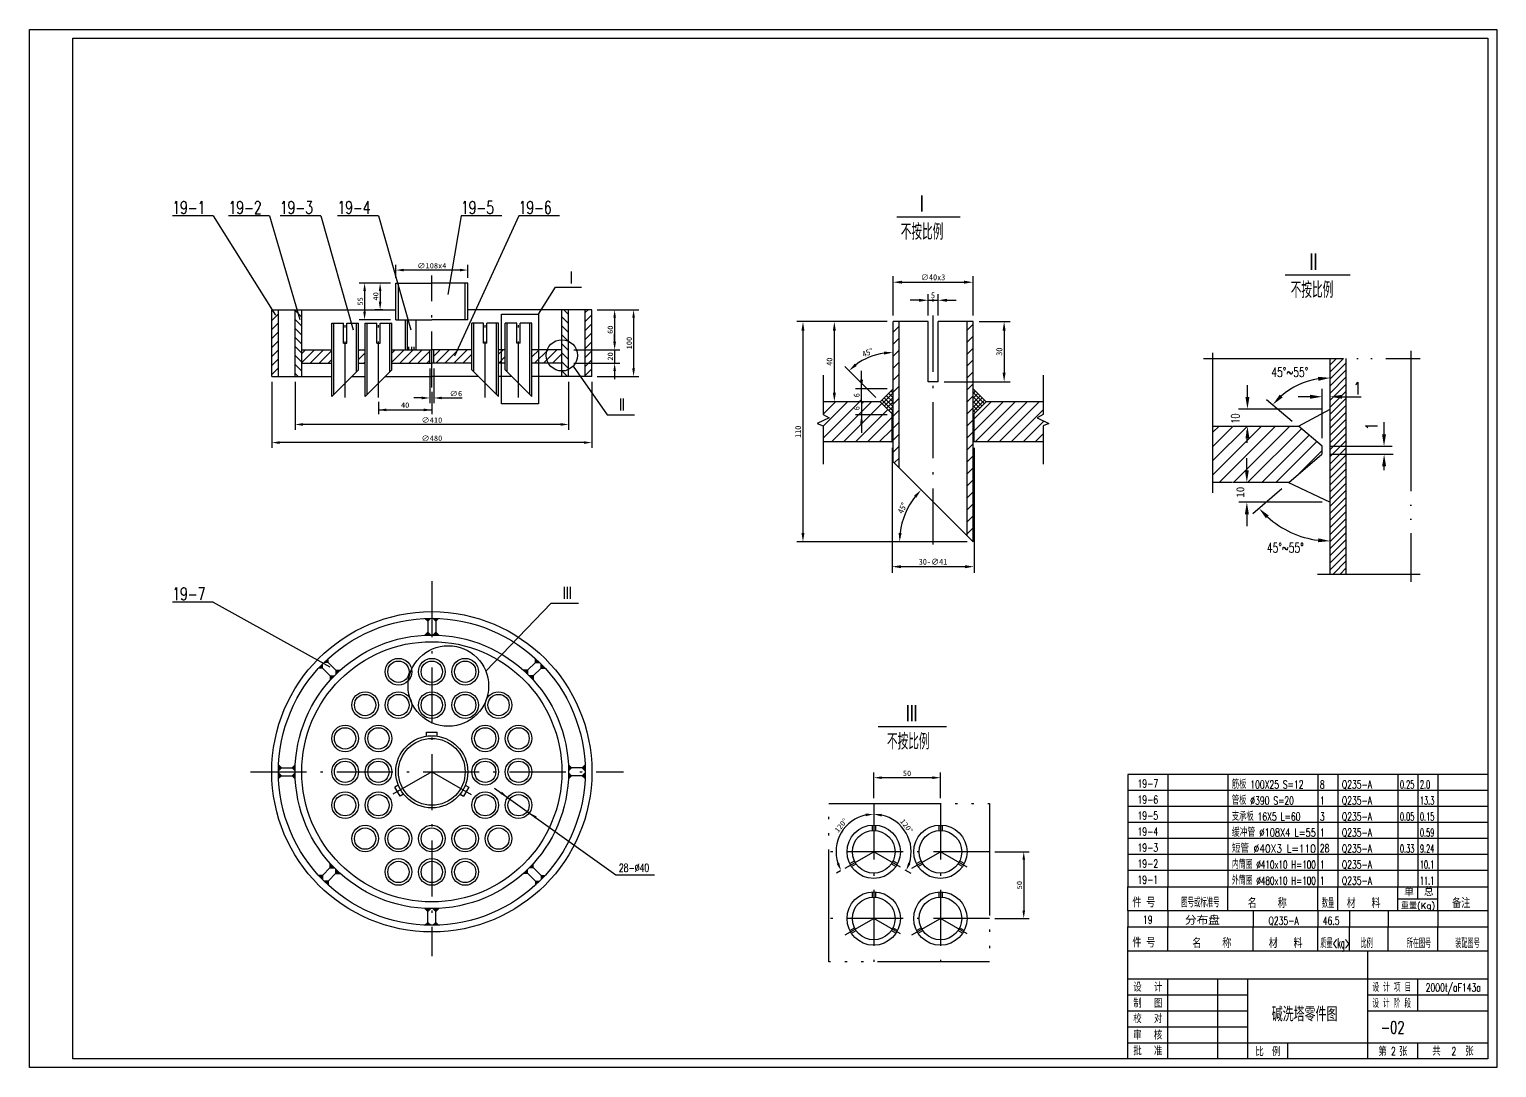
# Model space of a CAD drawing. Extents: x 9363 to 16405, y -2050 to 3830.
# Drawn here: x 14205 to 16405, y -1853 to -298 of the extents above; entities that cross this region are included whole.
import ezdxf
from ezdxf.enums import TextEntityAlignment as Align

# ---------------------------------------------------------------- set-up
doc = ezdxf.new("R2010")
doc.units = 0
doc.header["$LTSCALE"] = 7
for name, pattern in [('ACAD_ISO05W100', [34, 24, -3, 0.5, -3, 0.5, -3]), ('ACAD_ISO10W100', [18.5, 12, -3, 0.5, -3]), ('DIVIDE-M', [39, 30, -3, 0, -3, 0, -3])]:
    doc.linetypes.add(name, pattern=pattern)
doc.layers.get('0').update_dxf_attribs({"linetype": 'CONTINUOUS'})
for name, color, linetype in [('双点划线', 3, 'ACAD_ISO05W100'), ('点划线', 1, 'ACAD_ISO10W100'), ('粗实线', 4, 'CONTINUOUS'), ('细实线', 7, 'CONTINUOUS')]:
    doc.layers.add(name, color=color, linetype=linetype)
doc.styles.add('HZ', font='ROMANS.shx', dxfattribs={"width": 0.7, "height": 21, "bigfont": 'HLFSD.shx'})
doc.styles.add('ROMANS', font='ROMANS', dxfattribs={"width": 0.7, "height": 6})
doc.styles.add('STYLE1', font='SimSun.ttf', dxfattribs={"width": 0.7})
pattern_1 = [(45, (17704.963, -830.135), (-6.735192, 6.735192), [])]
pattern_2 = [(45, (5822.352, -8076.002), (-8.980256, 8.980256), [])]

# ---------------------------------------------------------------- blocks, each defined once
blk = doc.blocks.new('MLF')
blk.add_line((180, 8), (0, 8))
at = {"color": 4}
for p, q in [((0, 8), (0, 0)), ((20, 8), (20, 0)), ((50, 8), (50, 0)), ((95, 8), (95, 0)), ((105, 8), (105, 0)), ((135, 8), (135, 0)), ((145, 8), (145, 0)), ((155, 8), (155, 0))]:
    blk.add_line(p, q, dxfattribs=at)
blk = doc.blocks.new('MLR')
at = {"color": 4}
for p, q in [((0, 0), (0, 12)), ((0, 12), (180, 12)), ((20, 0), (20, 12)), ((50, 0), (50, 12)), ((95, 0), (95, 12)), ((105, 0), (105, 12)), ((135, 0), (135, 12)), ((145, 6), (145, 12)), ((155, 0), (155, 12))]:
    blk.add_line(p, q, dxfattribs=at)
blk.add_line((135, 6), (155, 6))
at = {"style": 'HZ'}
for s, p in [('单', (138.18, 7.18)), ('总', (148.03, 7.33))]:
    blk.add_text(s, height=4, dxfattribs=at).set_placement(p)
for s, width, p in [('件 号', 0.7, (2.27, 1.69)), ('图号或标准号', 0.492204, (26.68, 1.69)), ('名    称', 0.7, (59.95, 1.35)), ('数量', 0.471468, (97, 1.35)), ('材   料', 0.7, (109.4, 1.35)), ('备注', 0.7, (162.07, 1.35))]:
    blk.add_text(s, height=5, dxfattribs=dict(at, width=width)).set_placement(p)
at = {"style": 'HZ', "width": 1.077302}
blk.add_text('重量(Kg)', height=3, dxfattribs=at).set_placement((136.46, 1.01), (153.64, 1.01), align=Align.FIT)
blk = doc.blocks.new('BIG')
at = {"layer": '粗实线', "color": 4, "linetype": 'CONTINUOUS'}
for p, q in [((0, 54), (180, 54)), ((0, 0), (0, 54)), ((120, 0), (120, 54)), ((0, 40), (180, 40)), ((20, 0), (20, 40)), ((45, 0), (45, 40)), ((60, 0), (60, 40))]:
    blk.add_line(p, q, dxfattribs=at)
at = {"layer": '细实线', "color": 7, "linetype": 'CONTINUOUS'}
for p, q in [((145, 24), (145, 40)), ((0, 32), (60, 32)), ((120, 32), (180, 32)), ((0, 24), (60, 24)), ((120, 24), (180, 24)), ((0, 16), (60, 16)), ((0, 8), (180, 8)), ((80, 0), (80, 8)), ((145, 0), (145, 8))]:
    blk.add_line(p, q, dxfattribs=at)
at = {"color": 7, "linetype": 'CONTINUOUS', "style": 'STYLE1', "width": 0.75}
for s, p in [('设   计', (10, 36.12)), ('制   图', (10, 28.12)), ('校   对', (10, 20.42)), ('审   核', (9.94, 12.22)), ('批   准', (10, 4.35)), ('比  例', (70, 3.91)), ('第   张', (132.5, 4.03)), ('共      张', (162.5, 4.15))]:
    blk.add_text(s, height=4, dxfattribs=at).set_placement(p, align=Align.MIDDLE)
at = {"color": 7, "linetype": 'CONTINUOUS', "style": 'STYLE1', "width": 0.6}
for s, p in [('设 计 项 目', (122.31, 33.94)), ('设 计 阶 段', (122.23, 25.96))]:
    blk.add_text(s, height=4, dxfattribs=at).set_placement(p)

msp = doc.modelspace()

# ---------------------------------------------------------------- hatches: boundary and pattern name
h = msp.add_hatch()
h.set_pattern_fill('ANSI31', color=256, scale=3, style=0)
h.set_pattern_definition(pattern_1)
h.paths.add_polyline_path([(14568.3, -817.7), (14578.3, -817.7), (14578.3, -717.7), (14568.3, -717.7)])
h.paths.add_polyline_path([(15048.3, -717.7), (15038.3, -717.7), (15038.3, -777.7), (15048.3, -777.7)])
h.paths.add_polyline_path([(15048.3, -777.7), (15038.3, -777.7), (15038.3, -797.7), (15048.3, -797.7)])
h.paths.add_polyline_path([(15048.3, -797.7), (15038.3, -797.7), (15038.3, -817.7), (15048.3, -817.7)])
h = msp.add_hatch()
h.set_pattern_fill('ANSI31', color=256, scale=3, angle=90, style=0)
h.set_pattern_definition([(135, (17704.963, -830.135), (-6.735192, -6.735192), [])])
h.paths.add_polyline_path([(14613.3, -717.7), (14603.3, -717.7), (14603.3, -817.7), (14613.3, -817.7)])
h.paths.add_polyline_path([(15013.3, -717.7), (15003.3, -717.7), (15003.3, -817.7), (15013.3, -817.7)])
h = msp.add_hatch()
h.set_pattern_fill('ANSI31', color=256, scale=4, style=0)
h.set_pattern_definition(pattern_2)
h.paths.add_polyline_path([(15508.8, -735.6), (15499.8, -735.6), (15499.8, -945.6), (15508.8, -954.6)])
h.paths.add_polyline_path([(15619.8, -735.6), (15610.8, -735.6), (15610.8, -825.6), (15619.8, -825.6)])
h.paths.add_polyline_path([(15724.8, -915.6), (15724.8, -891.5), (15733.3, -888.3), (15715.8, -879.8), (15724.8, -874.9), (15724.8, -855.6), (15639.3, -855.6), (15621.3, -873.6), (15621.3, -915.6)])
h.paths.add_polyline_path([(15619.8, -825.6), (15610.8, -825.6), (15610.8, -1056.6), (15619.8, -1065.6)])
h = msp.add_hatch()
h.set_pattern_fill('ANSI31', color=256, scale=3, style=0)
h.set_pattern_definition(pattern_1)
h.paths.add_polyline_path([(14658.3, -797.7), (14658.3, -777.7), (14613.3, -777.7), (14613.3, -797.7)])
h.paths.add_polyline_path([(14698.3, -797.7), (14708.3, -797.7), (14708.3, -777.7), (14698.3, -777.7)])
h.paths.add_polyline_path([(14805.3, -797.7), (14805.3, -777.7), (14748.3, -777.7), (14748.3, -797.7)])
h.paths.add_polyline_path([(14868.3, -797.7), (14868.3, -777.7), (14811.3, -777.7), (14811.3, -797.7)])
h.paths.add_polyline_path([(14918.3, -777.7), (14908.3, -777.7), (14908.3, -797.7), (14918.3, -797.7)])
h.paths.add_polyline_path([(15003.3, -797.7), (15003.3, -777.7), (14958.3, -777.7), (14958.3, -797.7)])
h = msp.add_hatch()
h.set_pattern_fill('ANSI31', color=256, scale=4, style=0)
h.set_pattern_definition(pattern_2)
h.paths.add_polyline_path([(15498.3, -915.6), (15498.3, -873.6), (15480.3, -855.6), (15394.9, -855.6), (15394.9, -874.9), (15403.9, -879.8), (15386.3, -888.3), (15394.9, -891.5), (15394.9, -915.6)])
h.paths.add_polyline_path([(15438.6, -870.6), (15438.6, -860.1), (15452.1, -860.1), (15452.1, -870.6)], flags=24)
h = msp.add_hatch()
h.set_pattern_fill('ANSI37', scale=1.5, style=0)
h.set_pattern_definition([(45, (13303.859, -2728.398), (-3.367596, 3.367596), []), (135, (13303.859, -2728.398), (-3.367596, -3.367596), [])])
h.paths.add_polyline_path([(15480.3, -855.6), (15499.8, -875.1), (15499.8, -836.1)])
h.paths.add_polyline_path([(15619.8, -875.1), (15639.3, -855.6), (15619.8, -836.1)])
h = msp.add_hatch(color=256)
h.paths.add_polyline_path([(14802.3, -1180.2, 0.004637), (14798, -1180.3), (14802.3, -1184.5)])
h.paths.add_polyline_path([(14802.3, -1180.2), (14802.3, -1184.5), (14806.8, -1180.1, 0.004883)])
h = msp.add_hatch(color=256)
h.paths.add_polyline_path([(14814.3, -1180.2, -0.004637), (14818.5, -1180.3), (14814.3, -1184.5)])
h.paths.add_polyline_path([(14809.8, -1180.1, -0.004883), (14814.3, -1180.2), (14814.3, -1184.5)])
h = msp.add_hatch(color=256)
h.paths.add_polyline_path([(14802.3, -1200.8), (14797.7, -1205.3, -0.005624), (14802.3, -1205.2)])
h.paths.add_polyline_path([(14802.3, -1205.2, -0.005287), (14806.6, -1205.1), (14802.3, -1200.8)])
h = msp.add_hatch(color=256)
h.paths.add_polyline_path([(14814.3, -1200.8), (14818.9, -1205.3, 0.005624), (14814.3, -1205.2)])
h.paths.add_polyline_path([(14814.3, -1200.8), (14814.3, -1205.2, 0.005287), (14809.9, -1205.1)])
h = msp.add_hatch(color=256)
h.paths.add_polyline_path([(14641.4, -1251.7, 0.004637), (14638.5, -1254.9), (14644.5, -1254.8)])
h.paths.add_polyline_path([(14644.6, -1248.5, 0.004883), (14641.4, -1251.7), (14644.5, -1254.8)])
h = msp.add_hatch(color=256)
h.paths.add_polyline_path([(14649.9, -1243.3, -0.004637), (14653.1, -1240.3), (14653, -1246.3)])
h.paths.add_polyline_path([(14646.7, -1246.4, -0.004883), (14649.9, -1243.3), (14653, -1246.3)])
h = msp.add_hatch(color=256)
h.paths.add_polyline_path([(14966.6, -1243.3, 0.004637), (14963.5, -1240.3), (14963.5, -1246.3)])
h.paths.add_polyline_path([(14969.8, -1246.4, 0.004883), (14966.6, -1243.3), (14963.5, -1246.3)])
h = msp.add_hatch(color=256)
h.paths.add_polyline_path([(14975.1, -1251.7, -0.004637), (14978, -1254.9), (14972, -1254.8)])
h.paths.add_polyline_path([(14972, -1248.5, -0.004883), (14975.1, -1251.7), (14972, -1254.8)])
h = msp.add_hatch(color=256)
h.paths.add_polyline_path([(14656.1, -1266.4), (14656, -1272.8, -0.005624), (14659.1, -1269.4)])
h.paths.add_polyline_path([(14656.1, -1266.4), (14659.1, -1269.4, -0.005287), (14662.1, -1266.3)])
h = msp.add_hatch(color=256)
h.paths.add_polyline_path([(14664.6, -1257.9), (14671, -1257.8, 0.005624), (14667.6, -1260.9)])
h.paths.add_polyline_path([(14664.6, -1257.9), (14667.6, -1260.9, 0.005287), (14664.5, -1263.9)])
h = msp.add_hatch(color=256)
h.paths.add_polyline_path([(14952, -1257.9), (14945.5, -1257.8, -0.005624), (14948.9, -1260.9)])
h.paths.add_polyline_path([(14952, -1257.9), (14948.9, -1260.9, -0.005287), (14952, -1263.9)])
h = msp.add_hatch(color=256)
h.paths.add_polyline_path([(14960.5, -1266.4), (14960.5, -1272.8, 0.005624), (14957.4, -1269.4)])
h.paths.add_polyline_path([(14960.5, -1266.4), (14957.4, -1269.4, 0.005287), (14954.4, -1266.3)])
h = msp.add_hatch(color=256)
h.paths.add_polyline_path([(14578.3, -1404.1, -0.004637), (14578.5, -1399.8), (14582.7, -1404.1)])
h.paths.add_polyline_path([(14578.3, -1408.6, -0.004883), (14578.3, -1404.1), (14582.7, -1404.1)])
h = msp.add_hatch(color=256)
h.paths.add_polyline_path([(14599, -1404.1), (14603.5, -1399.5, 0.005624), (14603.4, -1404.1)])
h.paths.add_polyline_path([(14599, -1404.1), (14603.4, -1404.1, 0.005287), (14603.3, -1408.4)])
h = msp.add_hatch(color=256)
h.paths.add_polyline_path([(15017.5, -1404.1), (15013, -1399.5, -0.005624), (15013.2, -1404.1)])
h.paths.add_polyline_path([(15017.5, -1404.1), (15013.2, -1404.1, -0.005287), (15013.3, -1408.4)])
h = msp.add_hatch(color=256)
h.paths.add_polyline_path([(15038.2, -1404.1, 0.004637), (15038, -1399.8), (15033.9, -1404.1)])
h.paths.add_polyline_path([(15038.3, -1408.6, 0.004883), (15038.2, -1404.1), (15033.9, -1404.1)])
h = msp.add_hatch(color=256)
h.paths.add_polyline_path([(14578.3, -1416.1, 0.004637), (14578.5, -1420.3), (14582.7, -1416.1)])
h.paths.add_polyline_path([(14578.3, -1411.6, 0.004883), (14578.3, -1416.1), (14582.7, -1416.1)])
h = msp.add_hatch(color=256)
h.paths.add_polyline_path([(14599, -1416.1), (14603.5, -1420.7, -0.005624), (14603.4, -1416.1)])
h.paths.add_polyline_path([(14599, -1416.1), (14603.4, -1416.1, -0.005287), (14603.3, -1411.7)])
h = msp.add_hatch(color=256)
h.paths.add_polyline_path([(15017.5, -1416.1), (15013, -1420.7, 0.005624), (15013.2, -1416.1)])
h.paths.add_polyline_path([(15017.5, -1416.1), (15013.2, -1416.1, 0.005287), (15013.3, -1411.7)])
h = msp.add_hatch(color=256)
h.paths.add_polyline_path([(15038.2, -1416.1, -0.004637), (15038, -1420.3), (15033.9, -1416.1)])
h.paths.add_polyline_path([(15038.3, -1411.6, -0.004883), (15038.2, -1416.1), (15033.9, -1416.1)])
h = msp.add_hatch(color=256)
h.paths.add_polyline_path([(14656.1, -1553.8), (14656, -1547.3, 0.005624), (14659.1, -1550.7)])
h.paths.add_polyline_path([(14656.1, -1553.8), (14659.1, -1550.7, 0.005287), (14662.1, -1553.8)])
h = msp.add_hatch(color=256)
h.paths.add_polyline_path([(14664.6, -1562.3), (14671, -1562.3, -0.005624), (14667.6, -1559.2)])
h.paths.add_polyline_path([(14664.6, -1562.3), (14667.6, -1559.2, -0.005287), (14664.5, -1556.2)])
h = msp.add_hatch(color=256)
h.paths.add_polyline_path([(14952, -1562.3), (14945.5, -1562.3, 0.005624), (14948.9, -1559.2)])
h.paths.add_polyline_path([(14952, -1562.3), (14948.9, -1559.2, 0.005287), (14952, -1556.2)])
h = msp.add_hatch(color=256)
h.paths.add_polyline_path([(14960.5, -1553.8), (14960.5, -1547.3, -0.005624), (14957.4, -1550.7)])
h.paths.add_polyline_path([(14960.5, -1553.8), (14957.4, -1550.7, -0.005287), (14954.4, -1553.8)])
h = msp.add_hatch(color=256)
h.paths.add_polyline_path([(14641.4, -1568.4, -0.004637), (14638.5, -1565.3), (14644.5, -1565.4)])
h.paths.add_polyline_path([(14644.6, -1571.6, -0.004883), (14641.4, -1568.4), (14644.5, -1565.4)])
h = msp.add_hatch(color=256)
h.paths.add_polyline_path([(14649.9, -1576.9, 0.004637), (14653.1, -1579.8), (14653, -1573.8)])
h.paths.add_polyline_path([(14646.7, -1573.8, 0.004883), (14649.9, -1576.9), (14653, -1573.8)])
h = msp.add_hatch(color=256)
h.paths.add_polyline_path([(14966.6, -1576.9, -0.004637), (14963.5, -1579.8), (14963.5, -1573.8)])
h.paths.add_polyline_path([(14969.8, -1573.8, -0.004883), (14966.6, -1576.9), (14963.5, -1573.8)])
h = msp.add_hatch(color=256)
h.paths.add_polyline_path([(14975.1, -1568.4, 0.004637), (14978, -1565.3), (14972, -1565.4)])
h.paths.add_polyline_path([(14972, -1571.6, 0.004883), (14975.1, -1568.4), (14972, -1565.4)])
h = msp.add_hatch(color=256)
h.paths.add_polyline_path([(14802.3, -1619.3), (14797.7, -1614.8, 0.005624), (14802.3, -1615)])
h.paths.add_polyline_path([(14802.3, -1619.3), (14802.3, -1615, 0.005287), (14806.6, -1615.1)])
h = msp.add_hatch(color=256)
h.paths.add_polyline_path([(14814.3, -1619.3), (14818.9, -1614.8, -0.005624), (14814.3, -1615)])
h.paths.add_polyline_path([(14814.3, -1619.3), (14814.3, -1615, -0.005287), (14809.9, -1615.1)])
h = msp.add_hatch(color=256)
h.paths.add_polyline_path([(14802.3, -1640, -0.004637), (14798, -1639.8), (14802.3, -1635.7)])
h.paths.add_polyline_path([(14806.8, -1640.1, -0.004883), (14802.3, -1640), (14802.3, -1635.7)])
h = msp.add_hatch(color=256)
h.paths.add_polyline_path([(14814.3, -1640, 0.004637), (14818.5, -1639.8), (14814.3, -1635.7)])
h.paths.add_polyline_path([(14809.8, -1640.1, 0.004883), (14814.3, -1640), (14814.3, -1635.7)])

# ---------------------------------------------------------------- linework, layer by layer
at = {"color": 7}
for p, q in [((14480.5, -576.9), (14419.4, -576.9)), ((14564.8, -576.9), (14503.7, -576.9)), ((14641.8, -576.9), (14580.7, -576.9)), ((14728.2, -576.9), (14667, -576.9)), ((14913.4, -576.9), (14852.2, -576.9)), ((14999.7, -576.9), (14938.6, -576.9)), ((15499.8, -726.6), (15499.8, -667.5)), ((15513.3, -676.5), (15606.3, -676.5)), ((15619.8, -726.6), (15619.8, -667.5)), ((15538.8, -703.5), (15525.3, -703.5)), ((15552.3, -726.6), (15552.3, -694.5)), ((15552.3, -703.5), (15567.3, -703.5)), ((15567.3, -726.6), (15567.3, -694.5)), ((15580.8, -703.5), (15594.3, -703.5)), ((15490.8, -735.6), (15355.8, -735.6)), ((15490.8, -735.6), (15402.8, -735.6)), ((15628.8, -735.6), (15675.4, -735.6)), ((15364.8, -749.1), (15364.8, -1052.1)), ((15411.8, -749.1), (15411.8, -842.1)), ((15666.4, -749.1), (15666.4, -812.1)), ((15474, -849.2), (15427.4, -802.7)), ((15452.6, -822.6), (15452.6, -809.1)), ((15452.6, -842.1), (15452.6, -828.6)), ((15576.3, -825.6), (15675.4, -825.6)), ((15408.6, -855.6), (15402.8, -855.6)), ((15490.8, -836.1), (15443.6, -836.1)), ((15450.1, -853.2), (15455.2, -857.8)), ((15452.6, -855.6), (15452.6, -836.1)), ((15452.6, -855.6), (15452.6, -875.1)), ((15499.8, -836.1), (15480.3, -855.6)), ((15499.8, -875.1), (15480.3, -855.6)), ((15619.8, -836.1), (15639.3, -855.6)), ((15619.8, -875.1), (15639.3, -855.6)), ((15490.8, -875.1), (15443.6, -875.1)), ((15452.6, -869.1), (15452.6, -882.6)), ((15452.6, -888.6), (15452.6, -902.1)), ((15498.3, -924.6), (15498.3, -1111.7)), ((15621.3, -924.6), (15621.3, -1111.7)), ((16030.3, -958.2), (16030.3, -940.2)), ((16143.2, -1006.1), (16018.3, -1006.1)), ((16030.3, -1024.1), (16030.3, -1042.1)), ((15610.8, -1065.6), (15355.8, -1065.6)), ((15511.8, -1102.7), (15607.8, -1102.7)), ((14480.5, -1155.7), (14419.4, -1155.7))]:
    msp.add_line(p, q, dxfattribs=at)
for p, q in [((14480.5, -576.9), (14574, -726)), ((14564.8, -576.9), (14610.4, -732.2)), ((14641.8, -576.9), (14690.6, -747.8)), ((14728.2, -576.9), (14776.9, -747.8)), ((14852.2, -576.9), (14832.1, -694.8)), ((14938.6, -576.9), (14842.5, -787.3)), ((14754.3, -669.7), (14754.3, -650.3)), ((14850.3, -658.3), (14766.3, -658.3)), ((14862.3, -669.7), (14862.3, -650.3)), ((14722.8, -677.7), (14699.5, -677.7)), ((14746.3, -677.7), (14722.8, -677.7)), ((14707.5, -689.7), (14707.5, -720.7)), ((14730.8, -689.7), (14730.8, -705.7)), ((14968.1, -724.4), (14993.9, -683.8)), ((14993.9, -683.8), (15032.6, -683.8)), ((14734.7, -717.7), (14722.8, -717.7)), ((14912.6, -858.8), (14912.6, -724.4)), ((14912.6, -724.4), (14968.1, -724.4)), ((14968.1, -724.4), (14968.1, -858.8)), ((15056.3, -717.7), (15090.4, -717.7)), ((15090.4, -717.7), (15118.8, -717.7)), ((14746.3, -732.7), (14699.5, -732.7)), ((15082.4, -729.7), (15082.4, -765.7)), ((15110.8, -729.7), (15110.8, -805.7)), ((15082.4, -765.7), (15082.4, -753.7)), ((15021.3, -777.7), (15090.4, -777.7)), ((15082.4, -777.7), (15082.4, -797.7)), ((14805.3, -805.7), (14805.3, -857.9)), ((14811.3, -805.7), (14811.3, -857.9)), ((15020.2, -802.4), (15071.3, -875.2)), ((15021.3, -797.7), (15090.4, -797.7)), ((15082.4, -809.7), (15082.4, -821.7)), ((14568.3, -825.7), (14568.3, -924.8)), ((14603.3, -825.7), (14603.3, -897.6)), ((15013.3, -825.7), (15013.3, -897.6)), ((15048.3, -825.7), (15048.3, -924.8)), ((15056.3, -817.7), (15118.8, -817.7)), ((14728.3, -855.7), (14728.3, -874.4)), ((14793.3, -849.9), (14781.3, -849.9)), ((14808.3, -840.8), (14808.3, -874.4)), ((14823.3, -849.9), (14853.6, -849.9)), ((14728.3, -867.8), (14808.3, -867.8)), ((14968.1, -858.8), (14912.6, -858.8)), ((15071.3, -875.2), (15112.3, -875.2)), ((15001.3, -889.6), (14615.3, -889.6)), ((15036.3, -916.8), (14580.3, -916.8)), ((14480.5, -1155.7), (14655.6, -1253)), ((14889.2, -1259.3), (14987.1, -1157.6)), ((14987.1, -1157.6), (15028.1, -1157.6)), ((14802.3, -1184.5), (14798, -1180.3)), ((14802.3, -1184.5), (14806.8, -1180.1)), ((14814.3, -1184.5), (14809.8, -1180.1)), ((14814.3, -1184.5), (14818.5, -1180.3)), ((14802.3, -1200.8), (14797.7, -1205.3)), ((14802.3, -1200.8), (14806.6, -1205.1)), ((14814.3, -1200.8), (14809.9, -1205.1)), ((14814.3, -1200.8), (14818.9, -1205.3)), ((14644.5, -1254.8), (14644.6, -1248.5)), ((14653, -1246.3), (14646.7, -1246.4)), ((14653, -1246.3), (14653.1, -1240.3)), ((14963.5, -1246.3), (14963.5, -1240.3)), ((14963.5, -1246.3), (14969.8, -1246.4)), ((14972, -1254.8), (14972, -1248.5)), ((14644.5, -1254.8), (14638.5, -1254.9)), ((14656.1, -1266.4), (14656, -1272.8)), ((14656.1, -1266.4), (14662.1, -1266.3)), ((14664.6, -1257.9), (14664.5, -1263.9)), ((14664.6, -1257.9), (14671, -1257.8)), ((14952, -1257.9), (14945.5, -1257.8)), ((14952, -1257.9), (14952, -1263.9)), ((14960.5, -1266.4), (14954.4, -1266.3)), ((14960.5, -1266.4), (14960.5, -1272.8)), ((14972, -1254.8), (14978, -1254.9)), ((14582.7, -1404.1), (14578.3, -1408.6)), ((14582.7, -1404.1), (14578.5, -1399.8)), ((14599, -1404.1), (14603.5, -1399.5)), ((14599, -1404.1), (14603.3, -1408.4)), ((15017.5, -1404.1), (15013, -1399.5)), ((15017.5, -1404.1), (15013.3, -1408.4)), ((15033.9, -1404.1), (15038, -1399.8)), ((15033.9, -1404.1), (15038.3, -1408.6)), ((14582.7, -1416.1), (14578.3, -1411.6)), ((14582.7, -1416.1), (14578.5, -1420.3)), ((14599, -1416.1), (14603.3, -1411.7)), ((14599, -1416.1), (14603.5, -1420.7)), ((15017.5, -1416.1), (15013, -1420.7)), ((15017.5, -1416.1), (15013.3, -1411.7)), ((15033.9, -1416.1), (15038.3, -1411.6)), ((15033.9, -1416.1), (15038, -1420.3)), ((15470.8, -1449.5), (15470.8, -1410.9)), ((15558.8, -1418.9), (15482.8, -1418.9)), ((15570.8, -1449.5), (15570.8, -1410.9)), ((14902.5, -1434.5), (15084.4, -1564.7)), ((15652.3, -1529.9), (15703.8, -1529.9)), ((14656.1, -1553.8), (14656, -1547.3)), ((14656.1, -1553.8), (14662.1, -1553.8)), ((14664.6, -1562.3), (14664.5, -1556.2)), ((14952, -1562.3), (14952, -1556.2)), ((14960.5, -1553.8), (14954.4, -1553.8)), ((14960.5, -1553.8), (14960.5, -1547.3)), ((15421, -1558.6), (15415, -1562.1)), ((15517.7, -1557), (15526.4, -1562)), ((15695.8, -1541.9), (15695.8, -1617.9)), ((14644.5, -1565.4), (14638.5, -1565.3)), ((14644.5, -1565.4), (14644.6, -1571.6)), ((14653, -1573.8), (14646.7, -1573.8)), ((14653, -1573.8), (14653.1, -1579.8)), ((14664.6, -1562.3), (14671, -1562.3)), ((14952, -1562.3), (14945.5, -1562.3)), ((14963.5, -1573.8), (14963.5, -1579.8)), ((14963.5, -1573.8), (14969.8, -1573.8)), ((14972, -1565.4), (14978, -1565.3)), ((14972, -1565.4), (14972, -1571.6)), ((15084.4, -1564.7), (15142, -1564.7)), ((14802.3, -1619.3), (14797.7, -1614.8)), ((14802.3, -1619.3), (14806.6, -1615.1)), ((14814.3, -1619.3), (14809.9, -1615.1)), ((14814.3, -1619.3), (14818.9, -1614.8)), ((16391.8, -1618.2), (15851.8, -1618.2)), ((14802.3, -1635.7), (14798, -1639.8)), ((14802.3, -1635.7), (14806.8, -1640.1)), ((14814.3, -1635.7), (14809.8, -1640.1)), ((14814.3, -1635.7), (14818.5, -1639.8)), ((15652.3, -1629.9), (15703.8, -1629.9))]:
    msp.add_line(p, q)
at = {"color": 7, "linetype": 'CONTINUOUS'}
for p, q in [((15505.5, -578.4), (15600.5, -578.4)), ((16087.7, -665.5), (16185.2, -665.5)), ((16031.2, -848.7), (16031.2, -830.7)), ((16059.9, -852.2), (16098.3, -884.5)), ((16125.2, -848.1), (16107.2, -848.1)), ((16143.2, -910.2), (16143.2, -836.1)), ((16155.2, -880.2), (16155.2, -836.1)), ((16173.2, -848.1), (16201.7, -848.1)), ((16143.2, -866.7), (16017.8, -866.7)), ((16031, -917.3), (16031, -899.3)), ((16236, -904.2), (16236, -886.2)), ((16155.2, -922.2), (16248, -922.2)), ((16155.2, -934.2), (16249.6, -934.2)), ((16155.2, -934.2), (16248, -934.2)), ((16236.1, -958.2), (16236.1, -940.2)), ((16039.4, -1023.2), (16083, -985.6)), ((15477.6, -1342.1), (15579.8, -1342.1))]:
    msp.add_line(p, q, dxfattribs=at)
at = {"color": 3, "linetype": 'DIVIDE-M'}
for p, q in [((15965.3, -790.7), (16290.3, -790.7)), ((15979.5, -991.9), (15979.5, -782.1)), ((16276.3, -779.4), (16276.3, -1125.5)), ((16290.3, -1114.2), (16136, -1114.2))]:
    msp.add_line(p, q, dxfattribs=at)
at = {"color": 4, "linetype": 'CONTINUOUS'}
for p, q in [((16155.2, -1114.2), (16155.2, -790.7)), ((16179.2, -1114.2), (16179.2, -790.7)), ((16107.5, -892.2), (16155.2, -866.7)), ((15979.5, -892.2), (16007.7, -892.2)), ((16009, -892.2), (16107.5, -892.2)), ((16143.2, -922.2), (16107.5, -892.2)), ((16143.2, -934.2), (16143.2, -922.2)), ((16093.3, -976.8), (16142.7, -934.2)), ((15979.5, -976.2), (16007.7, -976.2)), ((16009, -976.2), (16092.7, -976.2)), ((16092, -976.2), (16155.2, -1006.1))]:
    msp.add_line(p, q, dxfattribs=at)
at = {"color": 0, "linetype": 'CONTINUOUS'}
for p, q in [((16155.2, -800.1), (16164.7, -790.7)), ((16155.2, -810.7), (16175.3, -790.7)), ((16155.2, -821.3), (16179.2, -797.3)), ((16155.2, -831.9), (16179.2, -807.9)), ((16155.2, -842.5), (16179.2, -818.5)), ((16155.2, -853.1), (16179.2, -829.1)), ((16155.2, -863.7), (16179.2, -839.7)), ((16155.2, -874.3), (16179.2, -850.3)), ((16155.2, -884.9), (16179.2, -860.9)), ((16155.2, -895.3), (16179.2, -871.3)), ((15979.5, -965), (16052.3, -892.2)), ((15979.5, -943.8), (16031.1, -892.2)), ((15979.5, -922.5), (16009.9, -892.2)), ((15979.5, -901.3), (15988.7, -892.2)), ((15989.5, -976.2), (16073.5, -892.2)), ((16010.7, -976.2), (16094.7, -892.2)), ((16031.9, -976.2), (16112.1, -896.1)), ((16155.2, -905.9), (16179.2, -881.9)), ((16155.2, -916.5), (16179.2, -892.5)), ((16053.1, -976.2), (16123.6, -905.7)), ((16074.4, -976.2), (16135.1, -915.4)), ((16155.2, -927.1), (16179.2, -903.1)), ((16155.2, -937.8), (16179.2, -913.8)), ((16105.6, -966.1), (16143.2, -928.5)), ((16155.2, -948.4), (16179.2, -924.4)), ((16155.2, -959), (16179.2, -935)), ((16155.2, -969.6), (16179.2, -945.6)), ((16155.2, -980.2), (16179.2, -956.2)), ((16155.2, -990.8), (16179.2, -966.8)), ((16155.2, -1001.4), (16179.2, -977.4)), ((16155.2, -1012), (16179.2, -988)), ((16155.2, -1022.6), (16179.2, -998.6)), ((16155.2, -1033.2), (16179.2, -1009.2)), ((16155.2, -1043.8), (16179.2, -1019.8)), ((16155.2, -1054.4), (16179.2, -1030.4)), ((16155.2, -1065), (16179.2, -1041)), ((16155.2, -1075.6), (16179.2, -1051.6)), ((16155.2, -1086.2), (16179.2, -1062.2)), ((16155.2, -1096.9), (16179.2, -1072.9)), ((16155.2, -1107.5), (16179.2, -1083.5)), ((16159, -1114.2), (16179.2, -1094.1)), ((16169.6, -1114.2), (16179.2, -1104.7))]:
    msp.add_line(p, q, dxfattribs=at)
at = {"color": 4}
for p, q in [((15851.8, -1618.2), (15851.8, -1642.2)), ((15911.8, -1618.2), (15911.8, -1642.2)), ((16039.8, -1618.2), (16039.8, -1642.2)), ((16136.8, -1618.2), (16136.8, -1642.2)), ((16184.1, -1618.2), (16184.1, -1642.2)), ((16242, -1618.2), (16242, -1642.2)), ((16316.8, -1618.2), (16316.8, -1642.2)), ((15851.8, -1642.2), (16391.8, -1642.2)), ((15851.8, -1678.2), (15851.8, -1642.2)), ((15911.8, -1678.2), (15911.8, -1642.2)), ((16039.8, -1678.2), (16039.8, -1642.2)), ((16136.8, -1678.2), (16136.8, -1642.2)), ((16184.1, -1678.2), (16184.1, -1642.2)), ((16242, -1678.2), (16242, -1642.2)), ((16316.8, -1678.2), (16316.8, -1642.2))]:
    msp.add_line(p, q, dxfattribs=at)
for centre, radius in [((15003.3, -786.1), 23.4), ((14833, -1281.5), 60.4)]:
    msp.add_circle(centre, radius)
at = {"color": 7}
for centre, radius, start, end in [((15499.8, -875.1), 93.4, 98.2885, 126.7115), ((15619.8, -1065.6), 110.2, 142.0222, 172.9778)]:
    msp.add_arc(centre, radius, start, end, dxfattribs=at)
at = {"color": 7, "linetype": 'CONTINUOUS'}
for centre, radius, start, end in [((16155.2, -932.3), 112.5, 99.1785, 130.8215), ((16155.2, -923.4), 140.9, 228.0709, 262.6752)]:
    msp.add_arc(centre, radius, start, end, dxfattribs=at)
for radius, start, end in [(56.4, 102.2094, 197.7906), (56.2, 342.2629, 77.7371)]:
    msp.add_arc((15470.8, -1529.9), radius, start, end)
for points in [[(14766.3, -656.3), (14766.3, -660.3), (14754.3, -658.3)], [(14850.3, -656.3), (14850.3, -660.3), (14862.3, -658.3)], [(14705.5, -689.7), (14709.5, -689.7), (14707.5, -677.7)], [(14728.8, -689.7), (14732.8, -689.7), (14730.8, -677.7)], [(14705.5, -720.7), (14709.5, -720.7), (14707.5, -732.7)], [(14728.8, -705.7), (14732.8, -705.7), (14730.8, -717.7)], [(15080.4, -729.7), (15084.4, -729.7), (15082.4, -717.7)], [(15108.8, -729.7), (15112.8, -729.7), (15110.8, -717.7)], [(15080.4, -765.7), (15084.4, -765.7), (15082.4, -777.7)], [(15080.4, -765.7), (15084.4, -765.7), (15082.4, -777.7)], [(15080.4, -809.7), (15084.4, -809.7), (15082.4, -797.7)], [(15108.8, -805.7), (15112.8, -805.7), (15110.8, -817.7)], [(14793.3, -847.9), (14793.3, -851.9), (14805.3, -849.9)], [(14823.3, -847.9), (14823.3, -851.9), (14811.3, -849.9)], [(14740.3, -865.8), (14740.3, -869.8), (14728.3, -867.8)], [(14796.3, -865.8), (14796.3, -869.8), (14808.3, -867.8)], [(14615.3, -887.6), (14615.3, -891.6), (14603.3, -889.6)], [(15001.3, -887.6), (15001.3, -891.6), (15013.3, -889.6)], [(14580.3, -914.8), (14580.3, -918.8), (14568.3, -916.8)], [(15036.3, -914.8), (15036.3, -918.8), (15048.3, -916.8)], [(15482.8, -1416.9), (15482.8, -1420.9), (15470.8, -1418.9)], [(15558.8, -1416.9), (15558.8, -1420.9), (15570.8, -1418.9)], [(14913.4, -1439.8), (14911.1, -1443.1), (14922, -1448.4)], [(14965.5, -1477.1), (14963.1, -1480.3), (14954.5, -1471.7)], [(15458.6, -1472.7), (15459.1, -1476.7), (15470.8, -1473.5)], [(15482.5, -1477), (15482.9, -1473), (15470.8, -1473.7)], [(15693.8, -1541.9), (15697.8, -1541.9), (15695.8, -1529.9)], [(15418.9, -1546.3), (15415.2, -1547.9), (15421.9, -1558.1)], [(15526.1, -1547.8), (15522.5, -1546.2), (15519.4, -1558)], [(15693.8, -1617.9), (15697.8, -1617.9), (15695.8, -1629.9)]]:
    msp.add_solid(points)
at = {"color": 7}
for points in [[(15513.3, -674.2), (15513.3, -678.7), (15499.8, -676.5)], [(15606.3, -674.2), (15606.3, -678.7), (15619.8, -676.5)], [(15538.8, -701.3), (15538.8, -705.8), (15552.3, -703.5)], [(15580.8, -701.3), (15580.8, -705.8), (15567.3, -703.5)], [(15362.5, -749.1), (15367, -749.1), (15364.8, -735.6)], [(15409.6, -749.1), (15414.1, -749.1), (15411.8, -735.6)], [(15664.1, -749.1), (15668.6, -749.1), (15666.4, -735.6)], [(15486.2, -780.4), (15486.5, -784.9), (15499.8, -781.7)], [(15445.5, -801.9), (15442.5, -798.5), (15433.8, -809.1)], [(15664.1, -812.1), (15668.6, -812.1), (15666.4, -825.6)], [(15450.4, -822.6), (15454.9, -822.6), (15452.6, -836.1)], [(15409.6, -842.1), (15414.1, -842.1), (15411.8, -855.6)], [(15450.4, -888.6), (15454.9, -888.6), (15452.6, -875.1)], [(16027.3, -958.2), (16033.3, -958.2), (16030.3, -976.2)], [(15531.3, -996.3), (15534.6, -999.3), (15541.9, -987.7)], [(16027.3, -1024.1), (16033.3, -1024.1), (16030.3, -1006.1)], [(15362.5, -1052.1), (15367, -1052.1), (15364.8, -1065.6)], [(15512.7, -1052.3), (15508.2, -1052), (15509.6, -1065.6)], [(15511.8, -1100.5), (15511.8, -1105), (15498.3, -1102.7)], [(15607.8, -1100.5), (15607.8, -1105), (15621.3, -1102.7)]]:
    msp.add_solid(points, dxfattribs=at)
at = {"color": 7, "linetype": 'CONTINUOUS'}
for points in [[(16137.5, -824.2), (16137, -818.2), (16155.2, -819.8)], [(16034.2, -848.7), (16028.2, -848.7), (16031.2, -866.7)], [(16083.8, -849.2), (16079.6, -845), (16069.1, -860)], [(16125.2, -851.1), (16125.2, -845.1), (16143.2, -848.1)], [(16173.2, -851.1), (16173.2, -845.1), (16155.2, -848.1)], [(16034.2, -910.2), (16028.2, -910.2), (16031.2, -892.2)], [(16239, -904.2), (16233, -904.2), (16236, -922.2)], [(16239.1, -952.2), (16233.1, -952.2), (16236.1, -934.2)], [(16063.2, -1026.1), (16058.9, -1030.3), (16048.5, -1015.4)], [(16137.4, -1060.2), (16137.1, -1066.1), (16155.2, -1064.3)]]:
    msp.add_solid(points, dxfattribs=at)
at = {"layer": '双点划线', "color": 3, "linetype": 'ACAD_ISO05W100'}
for p, q in [((15394.9, -816), (15394.9, -874.9)), ((15724.8, -816), (15724.8, -874.9)), ((15403.9, -879.8), (15386.3, -888.3)), ((15394.9, -874.9), (15403.9, -879.8)), ((15724.8, -874.9), (15715.8, -879.8)), ((15715.8, -879.8), (15733.3, -888.3)), ((15386.3, -888.3), (15394.9, -891.5)), ((15394.9, -891.5), (15394.9, -949)), ((15733.3, -888.3), (15724.8, -891.5)), ((15724.8, -891.5), (15724.8, -949)), ((15403.8, -1694.7), (15403.8, -1457.5)), ((15403.8, -1457.5), (15644.3, -1457.5)), ((15644.3, -1457.5), (15644.3, -1694.7)), ((15644.3, -1694.7), (15403.8, -1694.7))]:
    msp.add_line(p, q, dxfattribs=at)
at = {"layer": '点划线', "color": 1, "linetype": 'ACAD_ISO10W100'}
for p, q in [((14808.3, -834.2), (14808.3, -666.6)), ((15559.8, -1069.6), (15559.8, -694.7)), ((14678.3, -849.1), (14678.3, -724.1)), ((14728.3, -849.1), (14728.3, -724.1)), ((14888.3, -849.1), (14888.3, -724.1)), ((14938.3, -849.1), (14938.3, -724.1)), ((14808.3, -1124.4), (14808.3, -1686.5)), ((14536.5, -1410.1), (15095.6, -1410.1)), ((14808.3, -1410.1), (14749.9, -1443.8)), ((14808.3, -1410.1), (14867.1, -1444)), ((15470.8, -1457.5), (15470.8, -1694.7)), ((15570.8, -1457.5), (15570.8, -1694.7)), ((15644.3, -1529.9), (15403.8, -1529.9)), ((15427.9, -1554.6), (15470.8, -1529.9)), ((15510.8, -1553), (15470.8, -1529.9)), ((15527.9, -1554.6), (15570.8, -1529.9)), ((15610.8, -1553), (15570.8, -1529.9)), ((15644.3, -1629.9), (15403.8, -1629.9)), ((15427.9, -1654.6), (15470.8, -1629.9)), ((15510.8, -1653), (15470.8, -1629.9)), ((15527.9, -1654.6), (15570.8, -1629.9)), ((15610.8, -1653), (15570.8, -1629.9))]:
    msp.add_line(p, q, dxfattribs=at)
at = {"layer": '粗实线', "color": 4, "linetype": 'CONTINUOUS'}
for p, q in [((14270.3, -1840.2), (14270.3, -310.7)), ((14270.3, -310.7), (16391.8, -310.7)), ((16391.8, -310.7), (16391.8, -1840.2)), ((14754.3, -732.7), (14754.3, -677.7)), ((14754.3, -677.7), (14808.3, -677.7)), ((14758.3, -732.7), (14758.3, -677.7)), ((14862.3, -677.7), (14808.3, -677.7)), ((14858.3, -732.7), (14858.3, -677.7)), ((14862.3, -732.7), (14862.3, -677.7)), ((14568.3, -817.7), (14568.3, -717.7)), ((14568.3, -717.7), (14754.3, -717.7)), ((14578.3, -817.7), (14578.3, -717.7)), ((14603.3, -817.7), (14603.3, -717.7)), ((14613.3, -817.7), (14613.3, -717.7)), ((15048.3, -717.7), (14862.3, -717.7)), ((15003.3, -817.7), (15003.3, -717.7)), ((15013.3, -817.7), (15013.3, -717.7)), ((15038.3, -817.7), (15038.3, -717.7)), ((15048.3, -817.7), (15048.3, -717.7)), ((14658.3, -847.7), (14658.3, -737.7)), ((14658.3, -737.7), (14675.8, -737.7)), ((14661.3, -844.7), (14661.3, -737.7)), ((14675.8, -767.7), (14675.8, -737.7)), ((14680.8, -737.7), (14698.3, -737.7)), ((14680.8, -767.7), (14680.8, -737.7)), ((14695.3, -810.7), (14695.3, -737.7)), ((14698.3, -807.7), (14698.3, -737.7)), ((14708.3, -847.7), (14708.3, -737.7)), ((14708.3, -737.7), (14725.8, -737.7)), ((14711.3, -844.7), (14711.3, -737.7)), ((14725.8, -767.7), (14725.8, -737.7)), ((14730.8, -737.7), (14748.3, -737.7)), ((14730.8, -767.7), (14730.8, -737.7)), ((14745.3, -810.7), (14745.3, -737.7)), ((14748.3, -807.7), (14748.3, -737.7)), ((14754.3, -732.7), (14808.3, -732.7)), ((14768.3, -732.7), (14768.3, -777.7)), ((14771.3, -732.7), (14771.3, -777.7)), ((14784.3, -732.7), (14784.3, -777.7)), ((14862.3, -732.7), (14808.3, -732.7)), ((14868.3, -807.7), (14868.3, -737.7)), ((14885.8, -737.7), (14868.3, -737.7)), ((14871.3, -810.7), (14871.3, -737.7)), ((14885.8, -767.7), (14885.8, -737.7)), ((14908.3, -737.7), (14890.8, -737.7)), ((14890.8, -767.7), (14890.8, -737.7)), ((14905.3, -844.7), (14905.3, -737.7)), ((14908.3, -847.7), (14908.3, -737.7)), ((14918.3, -807.7), (14918.3, -737.7)), ((14935.8, -737.7), (14918.3, -737.7)), ((14921.3, -810.7), (14921.3, -737.7)), ((14935.8, -767.7), (14935.8, -737.7)), ((14958.3, -737.7), (14940.8, -737.7)), ((14940.8, -767.7), (14940.8, -737.7)), ((14955.3, -844.7), (14955.3, -737.7)), ((14958.3, -847.7), (14958.3, -737.7)), ((15499.8, -945.6), (15499.8, -735.6)), ((15552.3, -735.6), (15499.8, -735.6)), ((15508.8, -954.6), (15508.8, -735.6)), ((15552.3, -825.6), (15552.3, -735.6)), ((15567.3, -825.6), (15567.3, -735.6)), ((15619.8, -735.6), (15567.3, -735.6)), ((15610.8, -1056.6), (15610.8, -735.6)), ((15619.8, -1065.6), (15619.8, -735.6)), ((14675.8, -767.7), (14680.8, -767.7)), ((14725.8, -767.7), (14730.8, -767.7)), ((14890.8, -767.7), (14885.8, -767.7)), ((14940.8, -767.7), (14935.8, -767.7)), ((14613.3, -777.7), (14658.3, -777.7)), ((14698.3, -777.7), (14708.3, -777.7)), ((14748.3, -777.7), (14808.3, -777.7)), ((14773.3, -773.2), (14773.3, -777.7)), ((14777.6, -773.2), (14777.6, -777.7)), ((14781.4, -773.2), (14781.4, -777.7)), ((14805.3, -797.7), (14805.3, -777.7)), ((14868.3, -777.7), (14808.3, -777.7)), ((14811.3, -797.7), (14811.3, -777.7)), ((14918.3, -777.7), (14908.3, -777.7)), ((15003.3, -777.7), (14958.3, -777.7)), ((14613.3, -797.7), (14658.3, -797.7)), ((14658.3, -847.7), (14698.3, -807.7)), ((14698.3, -797.7), (14708.3, -797.7)), ((14708.3, -847.7), (14748.3, -807.7)), ((14748.3, -797.7), (14808.3, -797.7)), ((14868.3, -797.7), (14808.3, -797.7)), ((14908.3, -847.7), (14868.3, -807.7)), ((14918.3, -797.7), (14908.3, -797.7)), ((14958.3, -847.7), (14918.3, -807.7)), ((15003.3, -797.7), (14958.3, -797.7)), ((14568.3, -817.7), (14658.3, -817.7)), ((14688.3, -817.7), (14708.3, -817.7)), ((14738.3, -817.7), (14808.3, -817.7)), ((14878.3, -817.7), (14808.3, -817.7)), ((14928.3, -817.7), (14908.3, -817.7)), ((15048.3, -817.7), (14958.3, -817.7)), ((15567.3, -825.6), (15552.3, -825.6)), ((15480.3, -855.6), (15394.9, -855.6)), ((15724.8, -855.6), (15639.3, -855.6)), ((15498.3, -915.6), (15498.3, -873.6)), ((15621.3, -915.6), (15621.3, -873.6)), ((15499.8, -915.6), (15394.9, -915.6)), ((15724.8, -915.6), (15619.8, -915.6)), ((15619.8, -1065.6), (15499.8, -945.6)), ((14802.3, -1180.2), (14802.3, -1205.2)), ((14814.3, -1180.2), (14814.3, -1205.2)), ((14641.4, -1251.7), (14659.1, -1269.4)), ((14649.9, -1243.3), (14667.6, -1260.9)), ((14966.6, -1243.3), (14948.9, -1260.9)), ((14975.1, -1251.7), (14957.4, -1269.4)), ((14800.3, -1350.5), (14816.2, -1350.5)), ((14800.3, -1356.7), (14800.3, -1350.5)), ((14816.2, -1356.7), (14816.2, -1350.5)), ((14578.3, -1404.1), (14603.4, -1404.1)), ((15038.2, -1404.1), (15013.2, -1404.1)), ((14578.3, -1416.1), (14603.4, -1416.1)), ((14758, -1429.9), (14752.7, -1433)), ((14858.5, -1429.9), (14863.8, -1433)), ((15038.2, -1416.1), (15013.2, -1416.1)), ((14760.7, -1446.7), (14752.7, -1433)), ((14766, -1443.6), (14760.7, -1446.7)), ((14850.6, -1443.6), (14855.9, -1446.7)), ((14863.8, -1433), (14855.9, -1446.7)), ((15468.3, -1490), (15468.3, -1498)), ((15473.3, -1490), (15473.3, -1498)), ((15568.3, -1490), (15568.3, -1498)), ((15573.3, -1490), (15573.3, -1498)), ((14641.4, -1568.4), (14659.1, -1550.7)), ((14649.9, -1576.9), (14667.6, -1559.2)), ((14966.6, -1576.9), (14948.9, -1559.2)), ((14975.1, -1568.4), (14957.4, -1550.7)), ((15435, -1547.7), (15441.9, -1543.7)), ((15437.5, -1552), (15444.4, -1548)), ((15504.1, -1552), (15497.2, -1548)), ((15506.6, -1547.7), (15499.7, -1543.7)), ((15535, -1547.7), (15541.9, -1543.7)), ((15537.5, -1552), (15544.4, -1548)), ((15604.1, -1552), (15597.2, -1548)), ((15606.6, -1547.7), (15599.7, -1543.7)), ((15468.3, -1590), (15468.3, -1598)), ((15473.3, -1590), (15473.3, -1598)), ((15568.3, -1590), (15568.3, -1598)), ((15573.3, -1590), (15573.3, -1598)), ((14802.3, -1640), (14802.3, -1615)), ((14814.3, -1640), (14814.3, -1615)), ((15435, -1647.7), (15441.9, -1643.7)), ((15437.5, -1652), (15444.4, -1648)), ((15504.1, -1652), (15497.2, -1648)), ((15506.6, -1647.7), (15499.7, -1643.7)), ((15535, -1647.7), (15541.9, -1643.7)), ((15537.5, -1652), (15544.4, -1648)), ((15604.1, -1652), (15597.2, -1648)), ((15606.6, -1647.7), (15599.7, -1643.7)), ((15851.8, -1678.2), (16391.8, -1678.2)), ((16391.8, -1840.2), (14270.3, -1840.2))]:
    msp.add_line(p, q, dxfattribs=at)
for centre, radius in [((14808.3, -1410.1), 240), ((14808.3, -1410.1), 230), ((14808.3, -1410.1), 205), ((14808.3, -1410.1), 195), ((14758.3, -1260.1), 20), ((14758.3, -1260.1), 16), ((14808.3, -1260.1), 20), ((14808.3, -1260.1), 16), ((14858.3, -1260.1), 20), ((14858.3, -1260.1), 16), ((14708.3, -1310.1), 20), ((14708.3, -1310.1), 16), ((14758.3, -1310.1), 20), ((14758.3, -1310.1), 16), ((14808.3, -1310.1), 20), ((14808.3, -1310.1), 16), ((14858.3, -1310.1), 20), ((14858.3, -1310.1), 16), ((14908.3, -1310.1), 20), ((14908.3, -1310.1), 16), ((14678.3, -1360.1), 20), ((14728.3, -1360.1), 20), ((14888.3, -1360.1), 20), ((14938.3, -1360.1), 20), ((14678.3, -1360.1), 16), ((14728.3, -1360.1), 16), ((14808.3, -1410.1), 54), ((14808.3, -1410.1), 50), ((14888.3, -1360.1), 16), ((14938.3, -1360.1), 16), ((14678.3, -1410.1), 20), ((14678.3, -1410.1), 16), ((14728.3, -1410.1), 20), ((14728.3, -1410.1), 16), ((14888.3, -1410.1), 20), ((14888.3, -1410.1), 16), ((14938.3, -1410.1), 20), ((14938.3, -1410.1), 16), ((14678.3, -1460.1), 20), ((14678.3, -1460.1), 16), ((14728.3, -1460.1), 20), ((14728.3, -1460.1), 16), ((14888.3, -1460.1), 20), ((14888.3, -1460.1), 16), ((14938.3, -1460.1), 20), ((14938.3, -1460.1), 16), ((14708.3, -1510.1), 20), ((14708.3, -1510.1), 16), ((14758.3, -1510.1), 20), ((14758.3, -1510.1), 16), ((14808.3, -1510.1), 20), ((14808.3, -1510.1), 16), ((14858.3, -1510.1), 20), ((14858.3, -1510.1), 16), ((14908.3, -1510.1), 20), ((14908.3, -1510.1), 16), ((15470.8, -1529.9), 40), ((15570.8, -1529.9), 40), ((15470.8, -1529.9), 32), ((15570.8, -1529.9), 32), ((14758.3, -1560.1), 20), ((14758.3, -1560.1), 16), ((14808.3, -1560.1), 20), ((14808.3, -1560.1), 16), ((14858.3, -1560.1), 20), ((14858.3, -1560.1), 16), ((15470.8, -1629.9), 40), ((15470.8, -1629.9), 32), ((15570.8, -1629.9), 40), ((15570.8, -1629.9), 32)]:
    msp.add_circle(centre, radius, dxfattribs=at)
at = {"layer": '细实线', "color": 7, "linetype": 'CONTINUOUS'}
for p, q in [((14204.9, -1853.3), (14204.9, -297.6)), ((14204.9, -297.6), (16404.9, -297.6)), ((16404.9, -297.6), (16404.9, -1853.3)), ((16404.9, -1853.3), (14204.9, -1853.3))]:
    msp.add_line(p, q, dxfattribs=at)

# ---------------------------------------------------------------- block references
at = {"xscale": 3, "yscale": 3, "zscale": 3}
for name, p in [('MLF', (15851.8, -1438.2)), ('MLF', (15851.8, -1462.2)), ('MLF', (15851.8, -1486.2)), ('MLF', (15851.8, -1510.2)), ('MLF', (15851.8, -1534.2)), ('MLF', (15851.8, -1558.2)), ('MLF', (15851.8, -1582.2)), ('MLR', (15851.8, -1618.2))]:
    msp.add_blockref(name, p, dxfattribs=at)
at = {"layer": '粗实线', "color": 4, "linetype": 'CONTINUOUS', "xscale": 3, "yscale": 3, "zscale": 3}
msp.add_blockref('BIG', (15851.8, -1840.2), dxfattribs=at)

# ---------------------------------------------------------------- texts
at = {"color": 7, "linetype": 'CONTINUOUS', "width": 0.7}
for s, height, style, p in [('I', 24, 'HZ', (15539.9, -570.6)), ('不按比例', 24, 'HZ', (15511.4, -613)), ('II', 24, 'HZ', (16124.6, -657.7)), ('不按比例', 24, 'HZ', (16096.1, -700.1)), ('45%%D~55%%D', 14.4, 'ROMANS', (16067, -818.5)), ('1', 18, 'ROMANS', (16190.6, -844.5)), ('45%%D~55%%D', 14.4, 'ROMANS', (16060.3, -1081.6)), ('III', 24, 'HZ', (15519.2, -1334.3)), ('不按比例', 24, 'HZ', (15490.7, -1376.7))]:
    msp.add_text(s, height=height, dxfattribs=dict(at, style=style)).set_placement(p)
at = {"color": 2, "style": 'HZ', "width": 0.7}
for s, p in [('19-1', (14419.4, -574.1)), ('19-2', (14503.7, -574.1)), ('19-3', (14580.7, -574.1)), ('19-4', (14667, -574.1)), ('19-5', (14852.2, -574.1)), ('19-6', (14938.6, -574.1)), ('19-7', (14419.4, -1153))]:
    msp.add_text(s, height=19.11, dxfattribs=at).set_placement(p)
at = {"color": 7, "linetype": 'CONTINUOUS', "style": 'ROMANS', "width": 0.7}
for s, height, p in [('10', 12.6, (16019.4, -888.4)), ('1', 18, (16226.3, -897.8))]:
    msp.add_text(s, height=height, rotation=90, dxfattribs=at).set_placement(p)
at = {"style": 'HZ', "width": 0.7}
for s, height, p in [('19-7', 12, (15881.8, -1433.7)), ('19-6', 12, (15881.8, -1457.7)), ('19-5', 12, (15881.8, -1481.7)), ('19-4', 12, (15881.8, -1505.7)), ('19-3', 12, (15881.8, -1529.7)), ('19-2', 12, (15881.8, -1553.7)), ('19-1', 12, (15881.8, -1577.7)), ('19', 12, (15881.8, -1637.7)), ('2000t/aF143a', 12, (16339.8, -1739.4)), ('-02', 18, (16248.9, -1802)), ('2', 12, (16250, -1834.8)), ('2', 12, (16340.7, -1834.8))]:
    msp.add_text(s, height=height, dxfattribs=at).set_placement(p, align=Align.CENTER)
at = {"color": 7, "style": 'HZ'}
for s, height, width, p in [('筋板 100X25 S=12', 12, 0.7, (16007.8, -1435.2)), ('8', 12, 0.7, (16139.8, -1435.2)), ('Q235-A', 12, 0.7, (16172.8, -1435.2)), ('0.25', 12, 0.6, (16259.8, -1435.2)), ('2.0', 12, 0.6, (16289.8, -1435.2)), ('管板 %%C390 S=20', 12, 0.7, (16007.8, -1459.2)), ('1', 12, 0.7, (16139.8, -1459.2)), ('Q235-A', 12, 0.7, (16172.8, -1459.2)), ('13.3', 12, 0.6, (16289.8, -1459.2)), ('支承板 16X5 L=60', 12, 0.7, (16007.8, -1483.2)), ('3', 12, 0.7, (16139.8, -1483.2)), ('Q235-A', 12, 0.7, (16172.8, -1483.2)), ('0.05', 12, 0.6, (16259.8, -1483.2)), ('0.15', 12, 0.6, (16289.8, -1483.2)), ('1', 12, 0.7, (16139.8, -1507.2)), ('Q235-A', 12, 0.7, (16172.8, -1507.2)), ('0.59', 12, 0.6, (16289.8, -1507.2)), ('28', 12, 0.7, (16139.8, -1530.7)), ('Q235-A', 12, 0.7, (16172.8, -1531.2)), ('0.33', 12, 0.6, (16259.8, -1531.2)), ('9.24', 12, 0.6, (16289.8, -1531.2)), ('1', 12, 0.7, (16139.8, -1555.2)), ('Q235-A', 12, 0.7, (16172.8, -1555.2)), ('10.1', 12, 0.6, (16289.8, -1555.2)), ('1', 12, 0.7, (16139.8, -1579.2)), ('Q235-A', 12, 0.7, (16172.8, -1579.2)), ('11.1', 12, 0.6, (16289.8, -1579.2)), ('Q235-A', 12, 0.7, (16062.8, -1639.2)), ('46.5', 12, 0.7, (16144.1, -1639.2)), ('碱洗塔零件图', 21.6, 0.8, (16067.6, -1784.1))]:
    msp.add_text(s, height=height, dxfattribs=dict(at, width=width)).set_placement(p)
for s, width, p, p2 in [('缓冲管 %%C108X4 L=55', 0.705741, (16007.8, -1507.2), (16133.8, -1507.2)), ('短管 %%C40X3 L=110', 0.763967, (16007.8, -1531.2), (16133.8, -1531.2)), ('内筒圈 %%c410x10 H=100', 0.622113, (16007.8, -1555.2), (16133.8, -1555.2)), ('外筒圈 %%c480x10 H=100', 0.622113, (16007.8, -1579.2), (16133.8, -1579.2)), ('分布盘        ', 0.920908, (15937.6, -1639.2), (16063.6, -1639.2))]:
    msp.add_text(s, height=12, dxfattribs=dict(at, width=width)).set_placement(p, p2, align=Align.FIT)
at = {"style": 'HZ'}
for s, height, width, p in [('28-%%c40', 12, 0.7, (15088.8, -1559.9)), ('件 号', 15, 0.7, (15858.6, -1673.2)), ('名    称', 15, 0.7, (15948.5, -1674.2)), ('材   料', 15, 0.7, (16063.1, -1674.2)), ('质量<kg>', 15, 0.471468, (16140.5, -1674.2)), ('比例', 15, 0.471468, (16200.7, -1674.2)), ('所在图号', 15, 0.471468, (16270, -1674.2)), ('装配图号', 15, 0.471468, (16342.7, -1674.2))]:
    msp.add_text(s, height=height, dxfattribs=dict(at, width=width)).set_placement(p)
at = {"char_height": 8, "attachment_point": 5}
for s, insert in [('\\A1;∅108x4', (14808.3, -651.8)), ('\\A1;40', (14768.3, -860.6)), ('\\A1;∅6', (14844.4, -843.4)), ('\\A1;∅410', (14808.3, -883.1)), ('\\A1;∅480', (14808.3, -910.3)), ('\\A1;50', (15520.8, -1412.4))]:
    msp.add_mtext(s, dxfattribs=dict(at, insert=insert))
at = {"char_height": 18, "attachment_point": 1, "style": 'HZ'}
for s, insert in [('I', (15015, -660.4)), ('II', (15088.9, -850.6)), ('III', (15004.7, -1133))]:
    msp.add_mtext(s, dxfattribs=dict(at, insert=insert))
at = {"color": 7, "char_height": 9, "attachment_point": 5}
for s, insert in [('\\A1;∅40x3', (15559.8, -669.2)), ('\\A1;5', (15559.8, -696.2)), ('30-∅41', (15559.8, -1095.4))]:
    msp.add_mtext(s, dxfattribs=dict(at, insert=insert))
at = {"char_height": 8, "attachment_point": 5}
for s, insert, rotation in [('\\A1;55', (14701, -705.2), 90), ('\\A1;40', (14724.3, -697.7), 90), ('\\A1;60', (15075.9, -747.7), 90), ('\\A1;100', (15104.3, -767.7), 90), ('\\A1;20', (15075.9, -787.7), 90), ('\\A1;120°', (15421.8, -1490.4), 51.1977), ('\\A1;120°', (15520.1, -1491.2), 308.0768), ('\\A1;50', (15689.3, -1579.9), 90)]:
    msp.add_mtext(s, dxfattribs=dict(at, insert=insert, rotation=rotation))
at = {"color": 7, "attachment_point": 5}
for s, insert, char_height, rotation in [('\\A1;40', (15404.5, -795.6), 9, 90), ('\\A1;45°', (15461.7, -781.9), 9, 22.2686), ('\\A1;30', (15659.1, -780.6), 9, 90), ('\\A1;6', (15445.3, -845.8), 9, 90), ('\\A1;6', (15445.3, -865.3), 9, 90), ('\\A1;110', (15357.5, -900.6), 9, 90), ('\\A1;10', (16020.6, -991.1), 12, 90), ('\\A1;45°', (15513.8, -1014.9), 9, 64.4499)]:
    msp.add_mtext(s, dxfattribs=dict(at, insert=insert, char_height=char_height, rotation=rotation))

doc.saveas('drawing.dxf')
